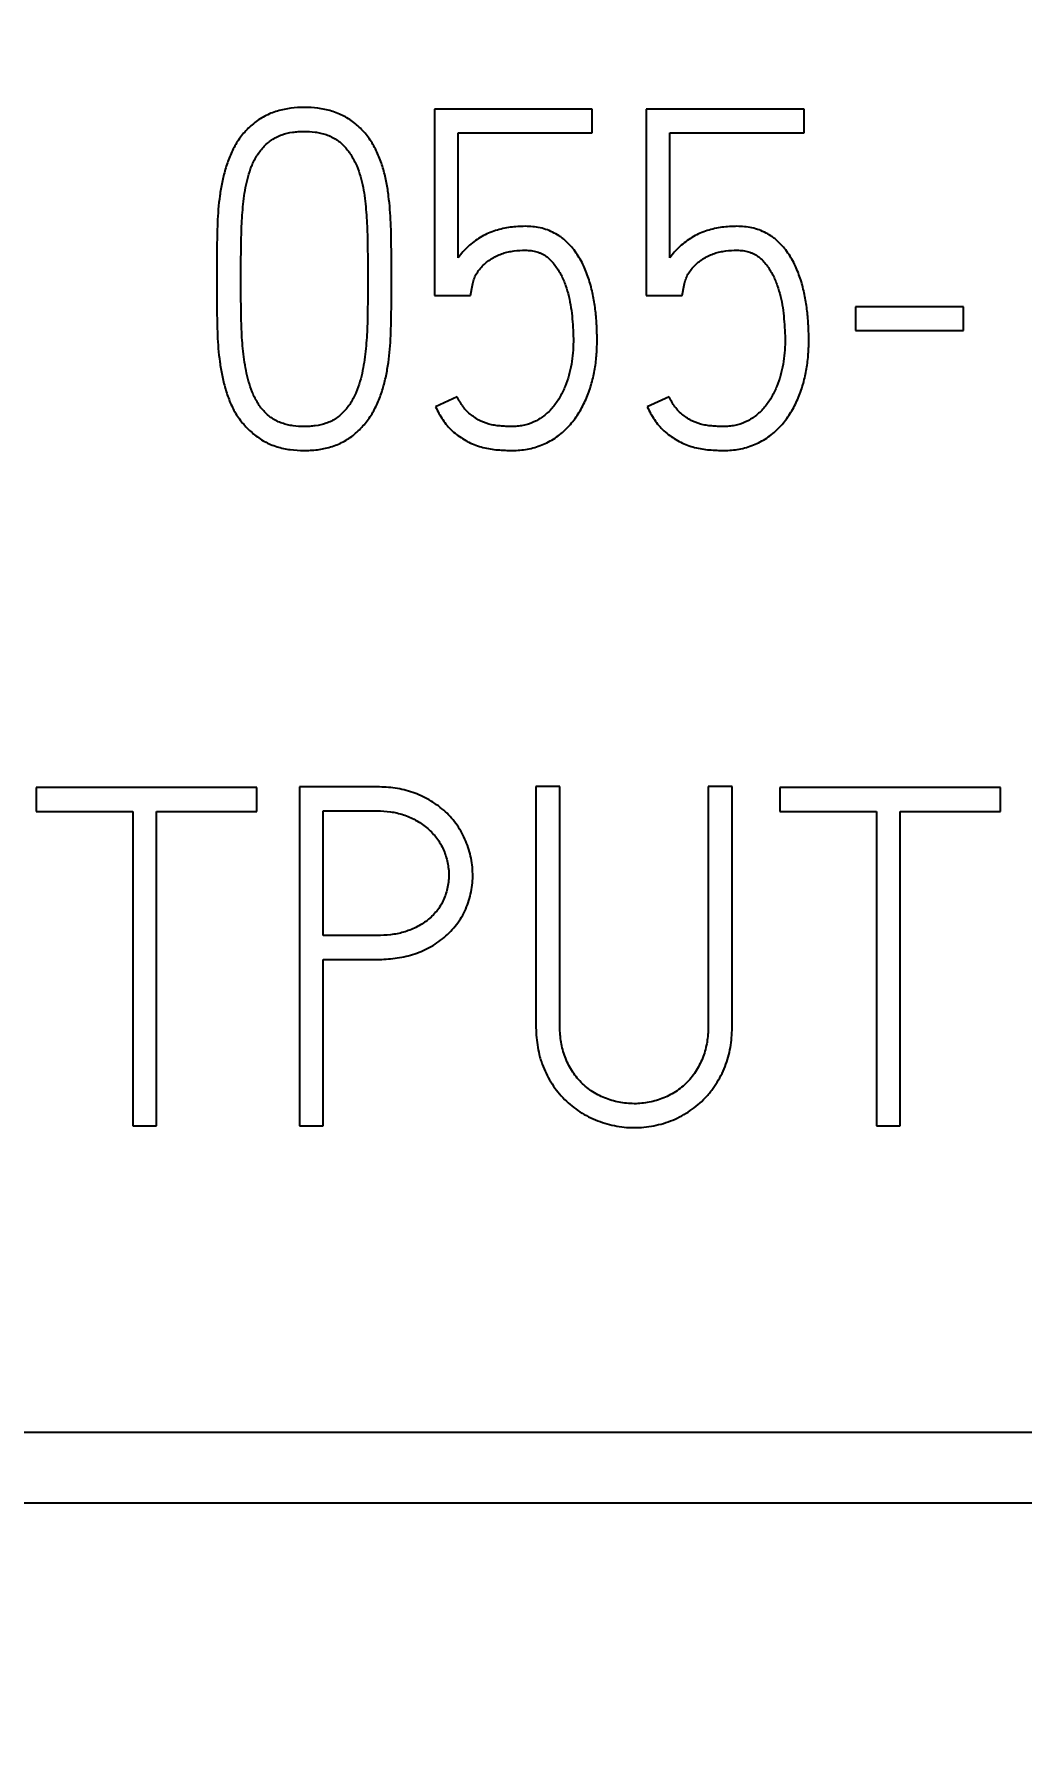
# Model space of a CAD drawing. Extents: x 0 to 420, y 0 to 297.
# Drawn here: x 128.82 to 133.48, y 166.04 to 174.1 of the extents above; entities that cross this region are included whole.
import ezdxf

# ---------------------------------------------------------------- set-up
doc = ezdxf.new("R2010")
doc.units = 0
doc.header["$LTSCALE"] = 23.1
for name, color, linetype in [('10000_FRONT', 7, 'CONTINUOUS'), ('10100_DIM_FRONT', 7, 'CONTINUOUS'), ('10500_FRONT_LABELING', 7, 'CONTINUOUS')]:
    doc.layers.add(name, color=color, linetype=linetype)
doc.styles.get("Standard").update_dxf_attribs({"font": 'txt', "width": 0.8})
doc.dimstyles.new('DIMSTYLE_1', dxfattribs={"dimtxt": 3.5, "dimasz": 3.5, "dimexe": 0.18, "dimexo": 0.0625, "dimgap": 0.09, "dimtad": 1, "dimtxsty": 'STANDARD', "dimcen": 0.09, "dimazin": 3, "dimtp": 0.05, "dimtm": 0.05, "dimtfac": 1, "dimtofl": 0, "dimtmove": 0, "dimatfit": 3, "dimtolj": 1})

# ---------------------------------------------------------------- blocks, each defined once
blk = doc.blocks.new('*D1')
at = {"layer": '10100_DIM_FRONT', "linetype": 'CONTINUOUS'}
for p, q in [((146.3081, 189.647), (146.3081, 124.8979)), ((102.8081, 149.198), (102.8081, 124.8979)), ((102.8081, 126.8979), (124.5581, 126.8979)), ((146.3081, 126.8979), (124.5581, 126.8979))]:
    blk.add_line(p, q, dxfattribs=at)
for points in [[(106.3081, 127.3979), (102.8081, 126.8979), (106.3081, 126.3979)], [(142.8081, 126.3979), (146.3081, 126.8979), (142.8081, 127.3979)]]:
    blk.add_solid(points, dxfattribs=at)
at = {"layer": '10100_DIM_FRONT', "linetype": 'CONTINUOUS', "width": 0.696429}
blk.add_text('43,5', height=3.5, dxfattribs=at).set_placement((120.5248, 127.7729))

msp = doc.modelspace()

# ---------------------------------------------------------------- linework, layer by layer
at = {"layer": '10000_FRONT', "color": 7, "linetype": 'CONTINUOUS'}
for p, q in [((110.8081, 167.5005), (146.3081, 167.5005)), ((110.8081, 167.1675), (146.3081, 167.1675))]:
    msp.add_line(p, q, dxfattribs=at)
at = {"layer": '10500_FRONT_LABELING', "color": 7, "linetype": 'CONTINUOUS'}
for p, q in [((130.7092, 173.748), (130.7092, 172.8692)), ((131.4543, 173.748), (130.7092, 173.748)), ((131.4543, 173.637), (131.4543, 173.748)), ((131.7094, 173.748), (131.7094, 172.8692)), ((132.4545, 173.748), (131.7094, 173.748)), ((132.4545, 173.637), (132.4545, 173.748)), ((130.8211, 173.0467), (130.8211, 173.637)), ((130.8211, 173.637), (131.4543, 173.637)), ((131.8213, 173.0467), (131.8213, 173.637)), ((131.8213, 173.637), (132.4545, 173.637)), ((129.6799, 172.9579), (129.6799, 172.9335)), ((129.794, 172.9335), (129.794, 172.9579)), ((130.3937, 172.9579), (130.3937, 172.9335)), ((130.5056, 172.9335), (130.5056, 172.9579)), ((130.8793, 172.8692), (130.8882, 172.918)), ((131.8794, 172.8692), (131.8884, 172.918)), ((130.7092, 172.8692), (130.8793, 172.8692)), ((131.7094, 172.8692), (131.8794, 172.8692)), ((132.6984, 172.8159), (132.6984, 172.7027)), ((133.2086, 172.8159), (132.6984, 172.8159)), ((133.2086, 172.7027), (133.2086, 172.8159)), ((132.6984, 172.7027), (133.2086, 172.7027)), ((130.8166, 172.3898), (130.7137, 172.3432)), ((131.8168, 172.3898), (131.7139, 172.3432)), ((128.8273, 170.5457), (128.8273, 170.4326)), ((129.8694, 170.5457), (128.8273, 170.5457)), ((129.8694, 170.4326), (129.8694, 170.5457)), ((130.0707, 170.548), (130.0707, 168.948)), ((130.438, 170.548), (130.0707, 170.548)), ((131.188, 170.5502), (131.188, 169.4229)), ((131.3009, 170.5502), (131.188, 170.5502)), ((131.3009, 169.4229), (131.3009, 170.5502)), ((132.0022, 170.5502), (132.0022, 169.4229)), ((132.115, 170.5502), (132.0022, 170.5502)), ((132.115, 169.4229), (132.115, 170.5502)), ((132.3407, 170.5457), (132.3407, 170.4326)), ((133.3828, 170.5457), (132.3407, 170.5457)), ((133.3828, 170.4326), (133.3828, 170.5457)), ((128.8273, 170.4326), (129.2831, 170.4326)), ((129.2831, 170.4326), (129.2831, 168.948)), ((129.3959, 168.948), (129.3959, 170.4326)), ((129.3959, 170.4326), (129.8694, 170.4326)), ((130.1835, 169.8467), (130.1835, 170.4348)), ((130.1835, 170.4348), (130.438, 170.4348)), ((132.3407, 170.4326), (132.7965, 170.4326)), ((132.7965, 170.4326), (132.7965, 168.948)), ((132.9093, 168.948), (132.9093, 170.4326)), ((132.9093, 170.4326), (133.3828, 170.4326)), ((130.438, 169.8467), (130.1835, 169.8467)), ((130.1835, 168.948), (130.1835, 169.7335)), ((130.1835, 169.7335), (130.438, 169.7335)), ((129.2831, 168.948), (129.3959, 168.948)), ((130.0707, 168.948), (130.1835, 168.948)), ((132.7965, 168.948), (132.9093, 168.948))]:
    msp.add_line(p, q, dxfattribs=at)
for points, knots in [([(130.5056, 172.9579), (130.5056, 173.0003), (130.5053, 173.0427), (130.5044, 173.1274), (130.5039, 173.1697), (130.5005, 173.2542), (130.4972, 173.2964), (130.4892, 173.3593), (130.4861, 173.3803), (130.478, 173.422), (130.4731, 173.4428), (130.4613, 173.4843), (130.4545, 173.5047), (130.4384, 173.5445), (130.4291, 173.5639), (130.4125, 173.5917), (130.4066, 173.6008), (130.394, 173.6183), (130.3874, 173.6267), (130.3667, 173.6511), (130.3515, 173.6662), (130.3264, 173.6867), (130.3176, 173.6932), (130.2996, 173.7051), (130.2904, 173.7105), (130.262, 173.7254), (130.2421, 173.7333), (130.211, 173.7426), (130.2004, 173.7453), (130.1794, 173.7497), (130.1688, 173.7515), (130.1369, 173.7556), (130.1155, 173.7568), (130.0725, 173.7568), (130.0508, 173.7556), (130.0082, 173.7501), (129.9872, 173.7458), (129.9461, 173.7335), (129.9257, 173.7254), (129.8877, 173.7055), (129.8699, 173.6937), (129.8448, 173.6732), (129.8367, 173.6659), (129.8213, 173.6508), (129.8141, 173.6429), (129.8002, 173.6266), (129.7936, 173.6181), (129.781, 173.6006), (129.7751, 173.5915), (129.7585, 173.5637), (129.7493, 173.5444), (129.7333, 173.5049), (129.7265, 173.4846), (129.7144, 173.4435), (129.7093, 173.4226), (129.7008, 173.3808), (129.6973, 173.3598), (129.6887, 173.2967), (129.6852, 173.2546), (129.6816, 173.17), (129.6811, 173.1276), (129.6802, 173.0428), (129.6799, 173.0004), (129.6799, 172.9579)], [0, 0, 0, 0, 0.0625, 0.0625, 0.125, 0.125, 0.1875, 0.1875, 0.21875, 0.21875, 0.25, 0.25, 0.28125, 0.28125, 0.3125, 0.3125, 0.328125, 0.328125, 0.34375, 0.34375, 0.375, 0.375, 0.390625, 0.390625, 0.40625, 0.40625, 0.4375, 0.4375, 0.453125, 0.453125, 0.46875, 0.46875, 0.5, 0.5, 0.53125, 0.53125, 0.5625, 0.5625, 0.59375, 0.59375, 0.625, 0.625, 0.640625, 0.640625, 0.65625, 0.65625, 0.671875, 0.671875, 0.6875, 0.6875, 0.71875, 0.71875, 0.75, 0.75, 0.78125, 0.78125, 0.8125, 0.8125, 0.875, 0.875, 0.9375, 0.9375, 1, 1, 1, 1]), ([(129.794, 172.9579), (129.794, 172.9931), (129.7942, 173.0282), (129.795, 173.0984), (129.7955, 173.1335), (129.7971, 173.1861), (129.7978, 173.2036), (129.7998, 173.2387), (129.801, 173.2562), (129.804, 173.2912), (129.8058, 173.3087), (129.8102, 173.3436), (129.8128, 173.361), (129.8193, 173.3954), (129.8233, 173.4124), (129.8326, 173.446), (129.838, 173.4626), (129.8478, 173.487), (129.8514, 173.4951), (129.8593, 173.511), (129.8637, 173.5188), (129.8776, 173.5414), (129.8882, 173.5555), (129.9061, 173.5753), (129.9125, 173.5816), (129.9257, 173.5932), (129.9326, 173.5987), (129.9471, 173.6086), (129.9547, 173.6131), (129.9705, 173.6211), (129.9789, 173.6246), (130.004, 173.6334), (130.0212, 173.6373), (130.0475, 173.6412), (130.0564, 173.6421), (130.0742, 173.6433), (130.083, 173.6436), (130.1095, 173.6437), (130.1271, 173.6428), (130.1533, 173.6392), (130.162, 173.6377), (130.1793, 173.6337), (130.188, 173.6313), (130.2133, 173.6227), (130.2294, 173.6153), (130.252, 173.6008), (130.2593, 173.5954), (130.2728, 173.5839), (130.2791, 173.5778), (130.291, 173.5646), (130.2965, 173.5576), (130.3071, 173.5431), (130.3121, 173.5358), (130.3261, 173.5132), (130.3341, 173.4974), (130.348, 173.4648), (130.3538, 173.4479), (130.3638, 173.4138), (130.368, 173.3967), (130.3747, 173.3622), (130.3774, 173.3448), (130.3818, 173.31), (130.3836, 173.2925), (130.3866, 173.2575), (130.3879, 173.24), (130.3899, 173.2049), (130.3906, 173.1872), (130.3922, 173.1343), (130.3927, 173.0991), (130.3935, 173.0285), (130.3937, 172.9932), (130.3937, 172.9579)], [0, 0, 0, 0, 0.0625, 0.0625, 0.125, 0.125, 0.15625, 0.15625, 0.1875, 0.1875, 0.21875, 0.21875, 0.25, 0.25, 0.28125, 0.28125, 0.3125, 0.3125, 0.328125, 0.328125, 0.34375, 0.34375, 0.375, 0.375, 0.390625, 0.390625, 0.40625, 0.40625, 0.421875, 0.421875, 0.4375, 0.4375, 0.46875, 0.46875, 0.484375, 0.484375, 0.5, 0.5, 0.53125, 0.53125, 0.546875, 0.546875, 0.5625, 0.5625, 0.59375, 0.59375, 0.609375, 0.609375, 0.625, 0.625, 0.640625, 0.640625, 0.65625, 0.65625, 0.6875, 0.6875, 0.71875, 0.71875, 0.75, 0.75, 0.78125, 0.78125, 0.8125, 0.8125, 0.84375, 0.84375, 0.875, 0.875, 0.9375, 0.9375, 1, 1, 1, 1]), ([(130.7137, 172.3432), (130.7236, 172.3221), (130.7345, 172.3017), (130.7539, 172.273), (130.7608, 172.2638), (130.7758, 172.2462), (130.784, 172.2377), (130.8013, 172.2218), (130.8104, 172.2145), (130.8291, 172.2007), (130.8388, 172.1943), (130.8586, 172.1823), (130.8689, 172.1768), (130.8902, 172.167), (130.9013, 172.1627), (130.9235, 172.1553), (130.9347, 172.152), (130.9574, 172.1465), (130.9689, 172.1442), (130.9921, 172.141), (131.0039, 172.14), (131.0274, 172.1385), (131.0392, 172.1379), (131.0627, 172.137), (131.0744, 172.1367), (131.0978, 172.1373), (131.1095, 172.138), (131.1329, 172.1406), (131.1446, 172.1425), (131.1679, 172.1473), (131.1794, 172.1503), (131.2131, 172.161), (131.2347, 172.1703), (131.2658, 172.1875), (131.2759, 172.1939), (131.2953, 172.2074), (131.3046, 172.2147), (131.3223, 172.23), (131.3308, 172.2382), (131.3471, 172.2553), (131.3548, 172.2643), (131.3769, 172.2923), (131.3897, 172.3119), (131.4126, 172.3528), (131.4226, 172.3741), (131.4357, 172.4071), (131.4398, 172.4182), (131.4472, 172.4406), (131.4505, 172.4518), (131.4596, 172.4857), (131.4644, 172.5086), (131.4715, 172.5548), (131.4738, 172.5782), (131.4765, 172.6253), (131.4769, 172.6489), (131.4765, 172.6959), (131.4748, 172.7427), (131.4701, 172.7893), (131.4639, 172.8358), (131.46, 172.8589), (131.45, 172.9051), (131.4438, 172.928), (131.4289, 172.9728), (131.4202, 172.9947), (131.4045, 173.0266), (131.3988, 173.0371), (131.3867, 173.0573), (131.3802, 173.0671), (131.3596, 173.0955), (131.344, 173.1131), (131.3215, 173.1326), (131.3169, 173.1364), (131.3074, 173.1436), (131.3026, 173.1471), (131.2878, 173.1569), (131.2775, 173.1627), (131.2562, 173.173), (131.2451, 173.1775), (131.2224, 173.1848), (131.2109, 173.1877), (131.1876, 173.192), (131.1759, 173.1934), (131.1521, 173.1952), (131.1402, 173.1955), (131.1165, 173.1952), (131.1047, 173.1946), (131.0813, 173.1927), (131.0696, 173.1914), (131.0463, 173.1877), (131.0347, 173.1854), (131.0117, 173.1797), (131.0002, 173.1763), (130.9777, 173.1686), (130.9667, 173.1643), (130.9453, 173.1543), (130.9349, 173.1487), (130.9147, 173.1365), (130.9047, 173.1299), (130.8856, 173.1156), (130.8765, 173.108), (130.8592, 173.0919), (130.851, 173.0835), (130.8353, 173.0658), (130.8279, 173.0565), (130.8211, 173.0467)], [0, 0, 0, 0, 0.03125, 0.03125, 0.046875, 0.046875, 0.0625, 0.0625, 0.078125, 0.078125, 0.09375, 0.09375, 0.109375, 0.109375, 0.125, 0.125, 0.140625, 0.140625, 0.15625, 0.15625, 0.171875, 0.171875, 0.1875, 0.1875, 0.203125, 0.203125, 0.21875, 0.21875, 0.234375, 0.234375, 0.25, 0.25, 0.28125, 0.28125, 0.296875, 0.296875, 0.3125, 0.3125, 0.328125, 0.328125, 0.34375, 0.34375, 0.375, 0.375, 0.40625, 0.40625, 0.421875, 0.421875, 0.4375, 0.4375, 0.46875, 0.46875, 0.5, 0.5, 0.53125, 0.53125, 0.5625, 0.59375, 0.59375, 0.625, 0.625, 0.65625, 0.65625, 0.6875, 0.6875, 0.703125, 0.703125, 0.71875, 0.71875, 0.75, 0.75, 0.757812, 0.757812, 0.765625, 0.765625, 0.78125, 0.78125, 0.796875, 0.796875, 0.8125, 0.8125, 0.828125, 0.828125, 0.84375, 0.84375, 0.859375, 0.859375, 0.875, 0.875, 0.890625, 0.890625, 0.90625, 0.90625, 0.921875, 0.921875, 0.9375, 0.9375, 0.953125, 0.953125, 0.96875, 0.96875, 0.984375, 0.984375, 1, 1, 1, 1]), ([(131.7139, 172.3432), (131.7238, 172.3221), (131.7347, 172.3017), (131.754, 172.273), (131.761, 172.2638), (131.776, 172.2462), (131.7842, 172.2377), (131.8015, 172.2218), (131.8106, 172.2145), (131.8293, 172.2007), (131.839, 172.1943), (131.8588, 172.1823), (131.8691, 172.1768), (131.8904, 172.167), (131.9015, 172.1627), (131.9237, 172.1553), (131.9349, 172.152), (131.9576, 172.1465), (131.9691, 172.1442), (131.9923, 172.141), (132.0041, 172.14), (132.0276, 172.1385), (132.0394, 172.1379), (132.0628, 172.137), (132.0746, 172.1367), (132.098, 172.1373), (132.1097, 172.138), (132.1331, 172.1406), (132.1447, 172.1425), (132.168, 172.1473), (132.1795, 172.1503), (132.2133, 172.161), (132.2349, 172.1703), (132.266, 172.1875), (132.2761, 172.1939), (132.2955, 172.2074), (132.3047, 172.2147), (132.3225, 172.23), (132.331, 172.2382), (132.3472, 172.2553), (132.355, 172.2643), (132.377, 172.2923), (132.3899, 172.3119), (132.4128, 172.3528), (132.4228, 172.3741), (132.4359, 172.4071), (132.44, 172.4182), (132.4474, 172.4406), (132.4507, 172.4518), (132.4598, 172.4857), (132.4646, 172.5086), (132.4716, 172.5548), (132.474, 172.5782), (132.4767, 172.6253), (132.477, 172.6489), (132.4767, 172.6959), (132.475, 172.7427), (132.4703, 172.7893), (132.4641, 172.8358), (132.4602, 172.8589), (132.4502, 172.9051), (132.444, 172.928), (132.4291, 172.9728), (132.4204, 172.9947), (132.4047, 173.0266), (132.399, 173.0371), (132.3869, 173.0573), (132.3804, 173.0671), (132.3597, 173.0955), (132.3442, 173.1131), (132.3217, 173.1326), (132.3171, 173.1364), (132.3076, 173.1436), (132.3028, 173.1471), (132.288, 173.1569), (132.2777, 173.1627), (132.2564, 173.173), (132.2453, 173.1775), (132.2226, 173.1848), (132.2111, 173.1877), (132.1878, 173.192), (132.176, 173.1934), (132.1523, 173.1952), (132.1403, 173.1955), (132.1167, 173.1952), (132.1049, 173.1946), (132.0815, 173.1927), (132.0698, 173.1914), (132.0465, 173.1877), (132.0349, 173.1854), (132.0119, 173.1797), (132.0004, 173.1763), (131.9779, 173.1686), (131.9669, 173.1643), (131.9455, 173.1543), (131.9351, 173.1487), (131.9148, 173.1365), (131.9049, 173.1299), (131.8858, 173.1156), (131.8767, 173.108), (131.8594, 173.0919), (131.8512, 173.0835), (131.8355, 173.0658), (131.8281, 173.0565), (131.8213, 173.0467)], [0, 0, 0, 0, 0.03125, 0.03125, 0.046875, 0.046875, 0.0625, 0.0625, 0.078125, 0.078125, 0.09375, 0.09375, 0.109375, 0.109375, 0.125, 0.125, 0.140625, 0.140625, 0.15625, 0.15625, 0.171875, 0.171875, 0.1875, 0.1875, 0.203125, 0.203125, 0.21875, 0.21875, 0.234375, 0.234375, 0.25, 0.25, 0.28125, 0.28125, 0.296875, 0.296875, 0.3125, 0.3125, 0.328125, 0.328125, 0.34375, 0.34375, 0.375, 0.375, 0.40625, 0.40625, 0.421875, 0.421875, 0.4375, 0.4375, 0.46875, 0.46875, 0.5, 0.5, 0.53125, 0.53125, 0.5625, 0.59375, 0.59375, 0.625, 0.625, 0.65625, 0.65625, 0.6875, 0.6875, 0.703125, 0.703125, 0.71875, 0.71875, 0.75, 0.75, 0.757812, 0.757812, 0.765625, 0.765625, 0.78125, 0.78125, 0.796875, 0.796875, 0.8125, 0.8125, 0.828125, 0.828125, 0.84375, 0.84375, 0.859375, 0.859375, 0.875, 0.875, 0.890625, 0.890625, 0.90625, 0.90625, 0.921875, 0.921875, 0.9375, 0.9375, 0.953125, 0.953125, 0.96875, 0.96875, 0.984375, 0.984375, 1, 1, 1, 1]), ([(130.8882, 172.918), (130.8886, 172.9226), (130.8897, 172.927), (130.8923, 172.9358), (130.8937, 172.9401), (130.898, 172.9531), (130.9016, 172.9616), (130.9105, 172.9773), (130.9157, 172.9847), (130.9269, 172.999), (130.9329, 173.0059), (130.9457, 173.0186), (130.9525, 173.0245), (130.9671, 173.0353), (130.9747, 173.0403), (130.998, 173.0542), (131.0142, 173.0619), (131.04, 173.0706), (131.0488, 173.0729), (131.0666, 173.0766), (131.0755, 173.078), (131.1023, 173.0813), (131.1203, 173.0825), (131.1474, 173.0821), (131.1565, 173.0816), (131.1746, 173.0794), (131.1835, 173.0776), (131.1966, 173.0739), (131.2009, 173.0725), (131.2093, 173.0692), (131.2136, 173.0673), (131.2258, 173.0612), (131.2334, 173.0563), (131.2476, 173.0453), (131.2543, 173.0391), (131.2668, 173.0258), (131.2725, 173.0189), (131.2833, 173.0044), (131.2884, 172.997), (131.2979, 172.9817), (131.3025, 172.9738), (131.315, 172.9497), (131.3219, 172.9331), (131.3336, 172.8993), (131.3386, 172.882), (131.3472, 172.8472), (131.3508, 172.8294), (131.3562, 172.7939), (131.3581, 172.7761), (131.3612, 172.7405), (131.3624, 172.7227), (131.3643, 172.687), (131.3649, 172.6692), (131.3647, 172.6334), (131.3639, 172.6155), (131.3608, 172.5797), (131.3584, 172.5617), (131.3521, 172.5262), (131.3481, 172.5087), (131.3384, 172.4741), (131.3327, 172.4571), (131.3192, 172.4235), (131.3115, 172.4071), (131.2939, 172.3758), (131.284, 172.3608), (131.267, 172.3396), (131.2609, 172.3328), (131.2482, 172.3199), (131.235, 172.3076), (131.2207, 172.2967), (131.2058, 172.2865), (131.198, 172.2817), (131.174, 172.2689), (131.1573, 172.2623), (131.1312, 172.2556), (131.1224, 172.2538), (131.1043, 172.2514), (131.0953, 172.2506), (131.0772, 172.2499), (131.0682, 172.25), (131.0502, 172.2505), (131.0413, 172.2509), (131.0233, 172.2522), (131.0143, 172.2529), (130.9964, 172.255), (130.9874, 172.2564), (130.9608, 172.2622), (130.9439, 172.2681), (130.9196, 172.2798), (130.9116, 172.2842), (130.8963, 172.2939), (130.889, 172.2991), (130.875, 172.3102), (130.8682, 172.3162), (130.8556, 172.329), (130.8496, 172.336), (130.8334, 172.3578), (130.8245, 172.3735), (130.8166, 172.3898)], [0, 0, 0, 0, 0.007812, 0.007812, 0.015625, 0.015625, 0.03125, 0.03125, 0.046875, 0.046875, 0.0625, 0.0625, 0.078125, 0.078125, 0.09375, 0.09375, 0.125, 0.125, 0.140625, 0.140625, 0.15625, 0.15625, 0.1875, 0.1875, 0.203125, 0.203125, 0.21875, 0.21875, 0.226562, 0.226562, 0.234375, 0.234375, 0.25, 0.25, 0.265625, 0.265625, 0.28125, 0.28125, 0.296875, 0.296875, 0.3125, 0.3125, 0.34375, 0.34375, 0.375, 0.375, 0.40625, 0.40625, 0.4375, 0.4375, 0.46875, 0.46875, 0.5, 0.5, 0.53125, 0.53125, 0.5625, 0.5625, 0.59375, 0.59375, 0.625, 0.625, 0.65625, 0.65625, 0.6875, 0.6875, 0.703125, 0.703125, 0.71875, 0.734375, 0.734375, 0.75, 0.75, 0.78125, 0.78125, 0.796875, 0.796875, 0.8125, 0.8125, 0.828125, 0.828125, 0.84375, 0.84375, 0.859375, 0.859375, 0.875, 0.875, 0.90625, 0.90625, 0.921875, 0.921875, 0.9375, 0.9375, 0.953125, 0.953125, 0.96875, 0.96875, 1, 1, 1, 1]), ([(131.8884, 172.918), (131.8888, 172.9226), (131.8899, 172.927), (131.8925, 172.9358), (131.8939, 172.9401), (131.8982, 172.9531), (131.9018, 172.9616), (131.9107, 172.9773), (131.9159, 172.9847), (131.9271, 172.999), (131.9331, 173.0059), (131.9459, 173.0186), (131.9527, 173.0245), (131.9673, 173.0353), (131.9749, 173.0403), (131.9982, 173.0542), (132.0144, 173.0619), (132.0401, 173.0706), (132.049, 173.0729), (132.0668, 173.0766), (132.0757, 173.078), (132.1025, 173.0813), (132.1205, 173.0825), (132.1476, 173.0821), (132.1567, 173.0816), (132.1748, 173.0794), (132.1837, 173.0776), (132.1967, 173.0739), (132.201, 173.0725), (132.2095, 173.0692), (132.2137, 173.0673), (132.226, 173.0612), (132.2335, 173.0563), (132.2478, 173.0453), (132.2545, 173.0391), (132.267, 173.0258), (132.2727, 173.0189), (132.2835, 173.0044), (132.2885, 172.997), (132.2981, 172.9817), (132.3026, 172.9738), (132.3152, 172.9497), (132.322, 172.9331), (132.3338, 172.8993), (132.3388, 172.882), (132.3474, 172.8472), (132.351, 172.8294), (132.3564, 172.7939), (132.3583, 172.7761), (132.3613, 172.7405), (132.3626, 172.7227), (132.3645, 172.687), (132.3651, 172.6692), (132.3649, 172.6334), (132.3641, 172.6155), (132.361, 172.5797), (132.3586, 172.5617), (132.3522, 172.5262), (132.3483, 172.5087), (132.3386, 172.4741), (132.3329, 172.4571), (132.3194, 172.4235), (132.3117, 172.4071), (132.2941, 172.3758), (132.2842, 172.3608), (132.2671, 172.3396), (132.2611, 172.3328), (132.2484, 172.3199), (132.2352, 172.3076), (132.2209, 172.2967), (132.206, 172.2865), (132.1982, 172.2817), (132.1742, 172.2689), (132.1575, 172.2623), (132.1314, 172.2556), (132.1225, 172.2538), (132.1045, 172.2514), (132.0954, 172.2506), (132.0774, 172.2499), (132.0684, 172.25), (132.0504, 172.2505), (132.0414, 172.2509), (132.0235, 172.2522), (132.0145, 172.2529), (131.9966, 172.255), (131.9876, 172.2564), (131.961, 172.2622), (131.9441, 172.2681), (131.9198, 172.2798), (131.9118, 172.2842), (131.8965, 172.2939), (131.8892, 172.2991), (131.8751, 172.3102), (131.8684, 172.3162), (131.8558, 172.329), (131.8498, 172.336), (131.8336, 172.3578), (131.8247, 172.3735), (131.8168, 172.3898)], [0, 0, 0, 0, 0.007812, 0.007812, 0.015625, 0.015625, 0.03125, 0.03125, 0.046875, 0.046875, 0.0625, 0.0625, 0.078125, 0.078125, 0.09375, 0.09375, 0.125, 0.125, 0.140625, 0.140625, 0.15625, 0.15625, 0.1875, 0.1875, 0.203125, 0.203125, 0.21875, 0.21875, 0.226562, 0.226562, 0.234375, 0.234375, 0.25, 0.25, 0.265625, 0.265625, 0.28125, 0.28125, 0.296875, 0.296875, 0.3125, 0.3125, 0.34375, 0.34375, 0.375, 0.375, 0.40625, 0.40625, 0.4375, 0.4375, 0.46875, 0.46875, 0.5, 0.5, 0.53125, 0.53125, 0.5625, 0.5625, 0.59375, 0.59375, 0.625, 0.625, 0.65625, 0.65625, 0.6875, 0.6875, 0.703125, 0.703125, 0.71875, 0.734375, 0.734375, 0.75, 0.75, 0.78125, 0.78125, 0.796875, 0.796875, 0.8125, 0.8125, 0.828125, 0.828125, 0.84375, 0.84375, 0.859375, 0.859375, 0.875, 0.875, 0.90625, 0.90625, 0.921875, 0.921875, 0.9375, 0.9375, 0.953125, 0.953125, 0.96875, 0.96875, 1, 1, 1, 1]), ([(129.6799, 172.9335), (129.6799, 172.8913), (129.6802, 172.8492), (129.6811, 172.7649), (129.6816, 172.7227), (129.6852, 172.6387), (129.6887, 172.5968), (129.6973, 172.5342), (129.7007, 172.5134), (129.7091, 172.4719), (129.7142, 172.4512), (129.7262, 172.41), (129.733, 172.3896), (129.7489, 172.3501), (129.7582, 172.3308), (129.7748, 172.3032), (129.7808, 172.2942), (129.7935, 172.2769), (129.8002, 172.2686), (129.8142, 172.2525), (129.8215, 172.2448), (129.8367, 172.2299), (129.8446, 172.2227), (129.861, 172.2089), (129.8696, 172.2023), (129.8873, 172.19), (129.8963, 172.1844), (129.9244, 172.1691), (129.9441, 172.161), (129.9854, 172.1484), (130.0064, 172.144), (130.0485, 172.1383), (130.0698, 172.137), (130.102, 172.1368), (130.1127, 172.1371), (130.1341, 172.1383), (130.1447, 172.1393), (130.1764, 172.1433), (130.1971, 172.1475), (130.2277, 172.1566), (130.2378, 172.1601), (130.2577, 172.1681), (130.2676, 172.1726), (130.296, 172.1877), (130.3135, 172.1997), (130.3383, 172.2202), (130.3463, 172.2274), (130.3616, 172.2426), (130.3689, 172.2504), (130.3897, 172.2748), (130.4023, 172.2921), (130.4191, 172.3196), (130.4243, 172.329), (130.434, 172.3481), (130.4384, 172.3578), (130.4508, 172.3872), (130.4579, 172.4072), (130.4703, 172.4479), (130.4755, 172.4686), (130.4843, 172.5105), (130.4878, 172.5315), (130.4966, 172.5947), (130.5002, 172.6369), (130.5039, 172.7215), (130.5043, 172.7639), (130.5053, 172.8487), (130.5056, 172.8911), (130.5056, 172.9335)], [0, 0, 0, 0, 0.0625, 0.0625, 0.125, 0.125, 0.1875, 0.1875, 0.21875, 0.21875, 0.25, 0.25, 0.28125, 0.28125, 0.3125, 0.3125, 0.328125, 0.328125, 0.34375, 0.34375, 0.359375, 0.359375, 0.375, 0.375, 0.390625, 0.390625, 0.40625, 0.40625, 0.4375, 0.4375, 0.46875, 0.46875, 0.5, 0.5, 0.515625, 0.515625, 0.53125, 0.53125, 0.5625, 0.5625, 0.578125, 0.578125, 0.59375, 0.59375, 0.625, 0.625, 0.640625, 0.640625, 0.65625, 0.65625, 0.6875, 0.6875, 0.703125, 0.703125, 0.71875, 0.71875, 0.75, 0.75, 0.78125, 0.78125, 0.8125, 0.8125, 0.875, 0.875, 0.9375, 0.9375, 1, 1, 1, 1]), ([(130.3937, 172.9335), (130.3937, 172.8984), (130.3935, 172.8633), (130.3926, 172.7931), (130.3922, 172.758), (130.3904, 172.7053), (130.3896, 172.6878), (130.3874, 172.6528), (130.386, 172.6353), (130.3809, 172.583), (130.3763, 172.5483), (130.3656, 172.4968), (130.3613, 172.4797), (130.3514, 172.4459), (130.3458, 172.4292), (130.3357, 172.4049), (130.3321, 172.3968), (130.3242, 172.3811), (130.3199, 172.3733), (130.3106, 172.3583), (130.3008, 172.3438), (130.2898, 172.3302), (130.278, 172.3171), (130.2717, 172.3108), (130.2584, 172.2992), (130.2514, 172.2938), (130.2369, 172.2841), (130.2293, 172.2796), (130.2134, 172.2718), (130.2051, 172.2684), (130.1802, 172.2598), (130.1631, 172.2559), (130.1369, 172.2522), (130.128, 172.2514), (130.1104, 172.2503), (130.1016, 172.25), (130.0754, 172.2501), (130.0492, 172.2516), (130.0233, 172.2563), (130.0061, 172.2603), (129.9975, 172.2627), (129.9724, 172.2713), (129.9565, 172.2789), (129.9343, 172.2937), (129.9272, 172.2991), (129.9139, 172.3107), (129.9076, 172.3169), (129.8959, 172.33), (129.8903, 172.3369), (129.8798, 172.3513), (129.8749, 172.3586), (129.8613, 172.3812), (129.8537, 172.3971), (129.8408, 172.4298), (129.8353, 172.4468), (129.8259, 172.4806), (129.8218, 172.4976), (129.8114, 172.549), (129.8068, 172.5835), (129.8017, 172.6356), (129.8003, 172.6531), (129.7981, 172.688), (129.7973, 172.7055), (129.7956, 172.7581), (129.7951, 172.7932), (129.7942, 172.8634), (129.794, 172.8984), (129.794, 172.9335)], [0, 0, 0, 0, 0.0625, 0.0625, 0.125, 0.125, 0.15625, 0.15625, 0.1875, 0.1875, 0.25, 0.25, 0.28125, 0.28125, 0.3125, 0.3125, 0.328125, 0.328125, 0.34375, 0.34375, 0.359375, 0.375, 0.375, 0.390625, 0.390625, 0.40625, 0.40625, 0.421875, 0.421875, 0.4375, 0.4375, 0.46875, 0.46875, 0.484375, 0.484375, 0.5, 0.5, 0.53125, 0.546875, 0.546875, 0.5625, 0.5625, 0.59375, 0.59375, 0.609375, 0.609375, 0.625, 0.625, 0.640625, 0.640625, 0.65625, 0.65625, 0.6875, 0.6875, 0.71875, 0.71875, 0.75, 0.75, 0.8125, 0.8125, 0.84375, 0.84375, 0.875, 0.875, 0.9375, 0.9375, 1, 1, 1, 1]), ([(130.438, 169.7335), (130.4665, 169.7335), (130.4947, 169.7352), (130.5506, 169.7426), (130.5782, 169.7484), (130.6191, 169.761), (130.6326, 169.7658), (130.6588, 169.7767), (130.6715, 169.7827), (130.6964, 169.7961), (130.7084, 169.8035), (130.7319, 169.8195), (130.7433, 169.8282), (130.7759, 169.8558), (130.7955, 169.876), (130.8213, 169.9097), (130.8293, 169.9215), (130.8439, 169.9461), (130.8504, 169.9587), (130.8676, 169.9975), (130.8761, 170.0244), (130.8873, 170.0806), (130.8897, 170.1088), (130.8891, 170.1513), (130.8881, 170.1655), (130.8847, 170.1939), (130.8823, 170.2079), (130.873, 170.2493), (130.8641, 170.2761), (130.8466, 170.3151), (130.8401, 170.3279), (130.8258, 170.3523), (130.8103, 170.3758), (130.7923, 170.3976), (130.7732, 170.4185), (130.7629, 170.4286), (130.7309, 170.4568), (130.7077, 170.4729), (130.6708, 170.494), (130.6581, 170.5005), (130.6322, 170.5123), (130.619, 170.5175), (130.579, 170.5313), (130.5515, 170.5378), (130.495, 170.5461), (130.4665, 170.548), (130.438, 170.548)], [0, 0, 0, 0, 0.0625, 0.0625, 0.125, 0.125, 0.15625, 0.15625, 0.1875, 0.1875, 0.21875, 0.21875, 0.25, 0.25, 0.3125, 0.3125, 0.34375, 0.34375, 0.375, 0.375, 0.4375, 0.4375, 0.5, 0.5, 0.53125, 0.53125, 0.5625, 0.5625, 0.625, 0.625, 0.65625, 0.65625, 0.6875, 0.71875, 0.71875, 0.75, 0.75, 0.8125, 0.8125, 0.84375, 0.84375, 0.875, 0.875, 0.9375, 0.9375, 1, 1, 1, 1]), ([(130.438, 170.4348), (130.459, 170.4348), (130.4799, 170.4335), (130.5212, 170.4279), (130.5416, 170.4234), (130.5818, 170.4103), (130.6009, 170.4018), (130.6283, 170.3868), (130.6372, 170.3814), (130.6547, 170.3697), (130.6632, 170.3633), (130.6873, 170.3432), (130.7018, 170.3283), (130.7211, 170.3038), (130.7272, 170.2952), (130.7383, 170.2773), (130.7433, 170.268), (130.7566, 170.2397), (130.7634, 170.22), (130.7708, 170.1893), (130.7727, 170.1789), (130.7754, 170.1582), (130.7762, 170.1478), (130.7767, 170.127), (130.7763, 170.1166), (130.7745, 170.0957), (130.773, 170.0852), (130.7667, 170.0544), (130.7605, 170.0345), (130.7476, 170.0059), (130.7427, 169.9965), (130.7317, 169.9786), (130.7257, 169.9701), (130.7126, 169.9539), (130.7056, 169.9462), (130.6907, 169.9315), (130.6827, 169.9245), (130.6578, 169.9052), (130.6399, 169.8943), (130.6117, 169.8802), (130.602, 169.876), (130.5825, 169.8684), (130.5726, 169.8651), (130.5526, 169.8593), (130.5424, 169.8569), (130.5218, 169.8529), (130.5114, 169.8514), (130.48, 169.8477), (130.459, 169.8467), (130.438, 169.8467)], [0, 0, 0, 0, 0.0625, 0.0625, 0.125, 0.125, 0.1875, 0.1875, 0.21875, 0.21875, 0.25, 0.25, 0.3125, 0.3125, 0.34375, 0.34375, 0.375, 0.375, 0.4375, 0.4375, 0.46875, 0.46875, 0.5, 0.5, 0.53125, 0.53125, 0.5625, 0.5625, 0.625, 0.625, 0.65625, 0.65625, 0.6875, 0.6875, 0.71875, 0.71875, 0.75, 0.75, 0.8125, 0.8125, 0.84375, 0.84375, 0.875, 0.875, 0.90625, 0.90625, 0.9375, 0.9375, 1, 1, 1, 1]), ([(131.188, 169.4229), (131.188, 169.3915), (131.1901, 169.3604), (131.197, 169.3143), (131.2, 169.2991), (131.2056, 169.2764), (131.2077, 169.2689), (131.2123, 169.2538), (131.2148, 169.2463), (131.2283, 169.2095), (131.2419, 169.1816), (131.2662, 169.142), (131.2749, 169.1291), (131.2939, 169.1043), (131.3042, 169.0923), (131.3367, 169.0583), (131.3605, 169.0382), (131.3992, 169.0118), (131.4126, 169.0035), (131.4403, 168.9885), (131.4544, 168.9819), (131.4977, 168.964), (131.5275, 168.9548), (131.5738, 168.9454), (131.5894, 168.9431), (131.6204, 168.9399), (131.6515, 168.9383), (131.6826, 168.9398), (131.7138, 168.9428), (131.7295, 168.9451), (131.7756, 168.9542), (131.8054, 168.9632), (131.8487, 168.9809), (131.863, 168.9876), (131.8907, 169.0025), (131.9041, 169.0107), (131.9426, 169.037), (131.9663, 169.0571), (131.9933, 169.0856), (131.9985, 169.0914), (132.0087, 169.1034), (132.0136, 169.1095), (132.0278, 169.1282), (132.0365, 169.1411), (132.0527, 169.1677), (132.0602, 169.1814), (132.0739, 169.2095), (132.0801, 169.2241), (132.0908, 169.2534), (132.0954, 169.2683), (132.1029, 169.2985), (132.1059, 169.3137), (132.1106, 169.3445), (132.1123, 169.3601), (132.1145, 169.3915), (132.115, 169.4071), (132.115, 169.4229)], [0, 0, 0, 0, 0.0625, 0.0625, 0.09375, 0.09375, 0.109375, 0.109375, 0.125, 0.125, 0.1875, 0.1875, 0.21875, 0.21875, 0.25, 0.25, 0.3125, 0.3125, 0.34375, 0.34375, 0.375, 0.375, 0.4375, 0.4375, 0.46875, 0.46875, 0.5, 0.53125, 0.53125, 0.5625, 0.5625, 0.625, 0.625, 0.65625, 0.65625, 0.6875, 0.6875, 0.75, 0.75, 0.765625, 0.765625, 0.78125, 0.78125, 0.8125, 0.8125, 0.84375, 0.84375, 0.875, 0.875, 0.90625, 0.90625, 0.9375, 0.9375, 0.96875, 0.96875, 1, 1, 1, 1]), ([(132.0022, 169.4229), (132.0022, 169.3989), (132.0008, 169.3753), (131.9942, 169.3286), (131.9889, 169.3056), (131.9773, 169.2718), (131.9728, 169.2606), (131.9627, 169.2388), (131.9572, 169.2283), (131.9451, 169.2078), (131.9386, 169.1978), (131.9246, 169.1785), (131.9169, 169.1692), (131.8925, 169.1427), (131.8745, 169.1272), (131.8451, 169.107), (131.8348, 169.1007), (131.8136, 169.0893), (131.8028, 169.0842), (131.7696, 169.0709), (131.7466, 169.0641), (131.6994, 169.0546), (131.6758, 169.0522), (131.6401, 169.0523), (131.6282, 169.0529), (131.6044, 169.0552), (131.5924, 169.057), (131.5573, 169.0639), (131.5344, 169.0705), (131.5012, 169.0838), (131.4903, 169.0889), (131.4691, 169.1002), (131.4589, 169.1064), (131.4296, 169.1265), (131.4115, 169.1419), (131.387, 169.1682), (131.3793, 169.1775), (131.3652, 169.1967), (131.3586, 169.2067), (131.3465, 169.2272), (131.3409, 169.2377), (131.3308, 169.2594), (131.3262, 169.2706), (131.3145, 169.3044), (131.3091, 169.3275), (131.304, 169.363), (131.3028, 169.3749), (131.3012, 169.3989), (131.3009, 169.4109), (131.3009, 169.4229)], [0, 0, 0, 0, 0.0625, 0.0625, 0.125, 0.125, 0.15625, 0.15625, 0.1875, 0.1875, 0.21875, 0.21875, 0.25, 0.25, 0.3125, 0.3125, 0.34375, 0.34375, 0.375, 0.375, 0.4375, 0.4375, 0.5, 0.5, 0.53125, 0.53125, 0.5625, 0.5625, 0.625, 0.625, 0.65625, 0.65625, 0.6875, 0.6875, 0.75, 0.75, 0.78125, 0.78125, 0.8125, 0.8125, 0.84375, 0.84375, 0.875, 0.875, 0.9375, 0.9375, 0.96875, 0.96875, 1, 1, 1, 1])]:
    msp.add_open_spline(points, degree=3, knots=knots, dxfattribs=at)

# ---------------------------------------------------------------- dimensions: what is measured, and where the dimension line sits
at = {"layer": '10100_DIM_FRONT', "linetype": 'CONTINUOUS'}
dim = msp.add_linear_dim(base=(146.3081, 126.8979), p1=(102.8081, 149.198), p2=(146.3081, 189.647), text='43,5', dimstyle='DIMSTYLE_1', dxfattribs=at)
dim.commit()
dim.dimension.update_dxf_attribs({"geometry": '*D1', "text_midpoint": (125.3998, 129.5229), "dimtype": 160})

doc.saveas('drawing.dxf')
